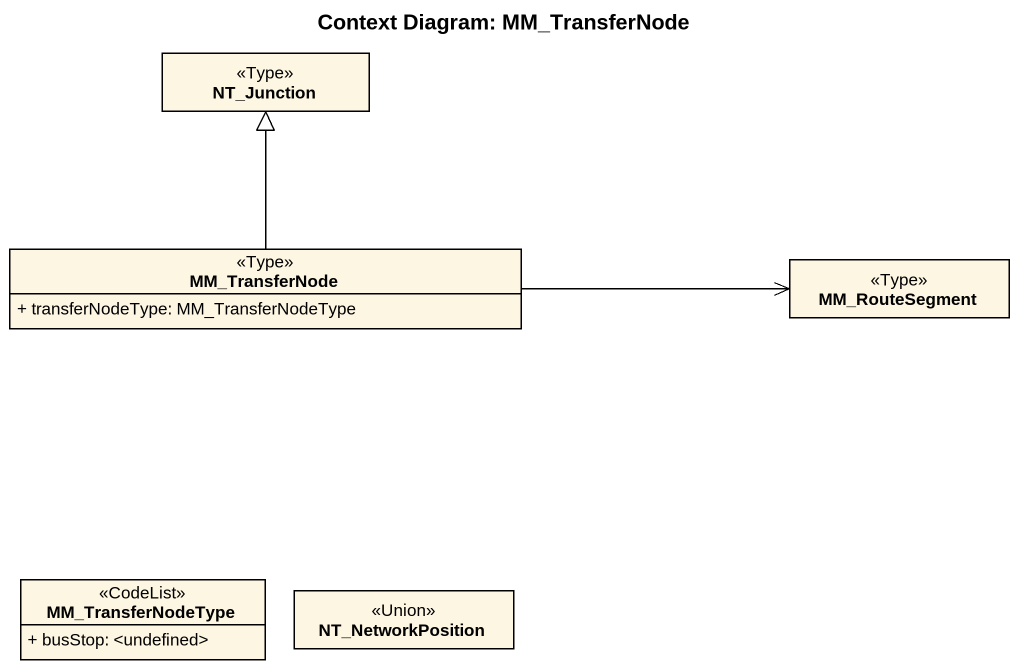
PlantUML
@startuml
title Context Diagram: MM_TransferNode
hide circle
hide empty members
skinparam classAttributeIconSize 0
class NT_Junction <<Type>>
class MM_TransferNode <<Type>> {
  + transferNodeType: MM_TransferNodeType
}
class MM_RouteSegment <<Type>>
class MM_TransferNodeType <<CodeList>> {
  + busStop: <undefined>
}
class NT_NetworkPosition <<Union>>
MM_TransferNode -up-|> NT_Junction
MM_RouteSegment <-left- MM_TransferNode
@enduml
